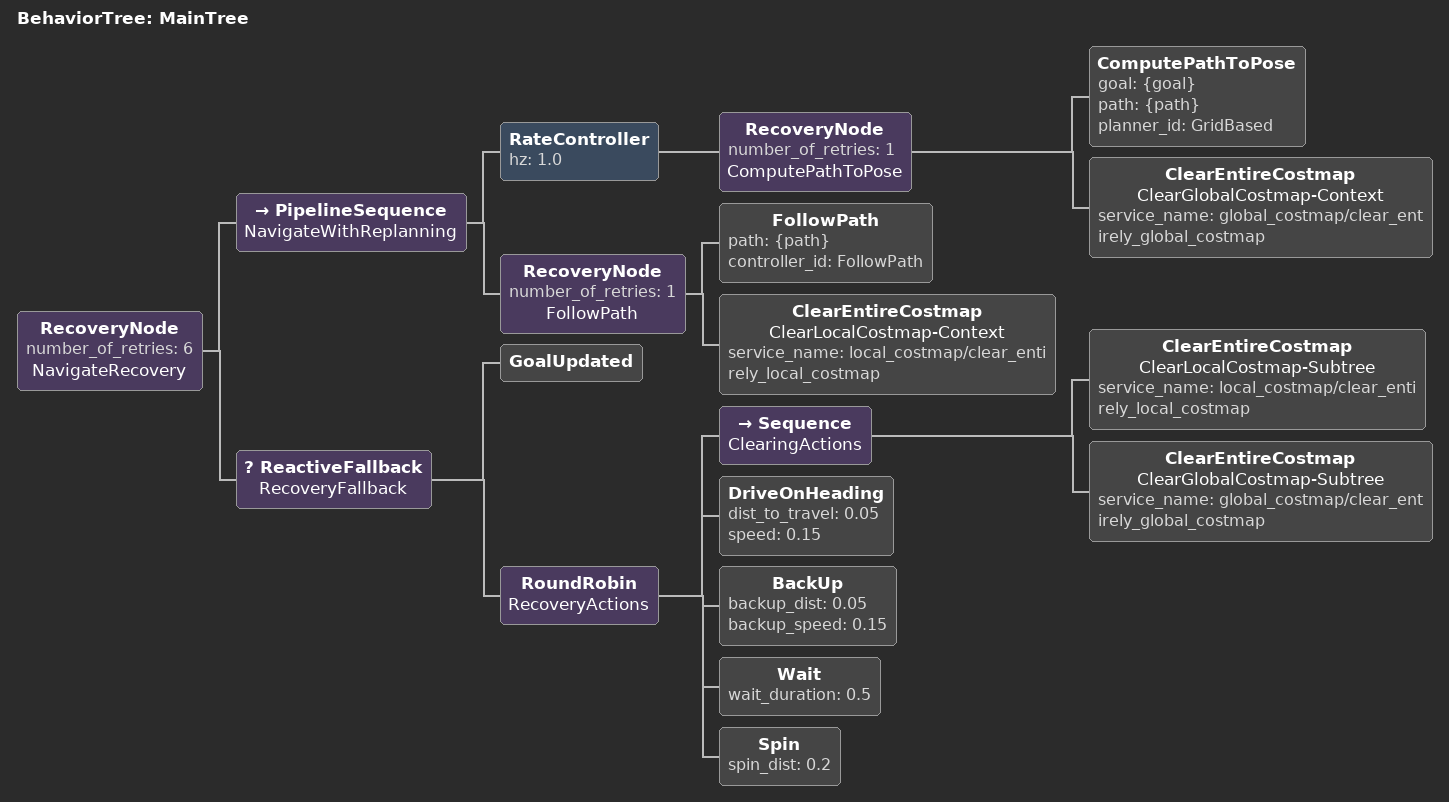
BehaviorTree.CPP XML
<!--
  Custom Behavior Tree that prioritizes backing up over spinning in recovery actions
-->
<root main_tree_to_execute="MainTree">
  <BehaviorTree ID="MainTree">
    <RecoveryNode number_of_retries="6" name="NavigateRecovery">
      <PipelineSequence name="NavigateWithReplanning">
        <RateController hz="1.0">
          <RecoveryNode number_of_retries="1" name="ComputePathToPose">
            <ComputePathToPose goal="{goal}" path="{path}" planner_id="GridBased"/>
            <ClearEntireCostmap name="ClearGlobalCostmap-Context" service_name="global_costmap/clear_entirely_global_costmap"/>
          </RecoveryNode>
        </RateController>
        <RecoveryNode number_of_retries="1" name="FollowPath">
          <FollowPath path="{path}" controller_id="FollowPath"/>
          <ClearEntireCostmap name="ClearLocalCostmap-Context" service_name="local_costmap/clear_entirely_local_costmap"/>
        </RecoveryNode>
      </PipelineSequence>
      <ReactiveFallback name="RecoveryFallback">
        <GoalUpdated/>
        <RoundRobin name="RecoveryActions">
          <Sequence name="ClearingActions">
            <ClearEntireCostmap name="ClearLocalCostmap-Subtree" service_name="local_costmap/clear_entirely_local_costmap"/>
            <ClearEntireCostmap name="ClearGlobalCostmap-Subtree" service_name="global_costmap/clear_entirely_global_costmap"/>
          </Sequence>
          <DriveOnHeading dist_to_travel="0.05" speed="0.15"/>
          <BackUp backup_dist="0.05" backup_speed="0.15"/>
          <Wait wait_duration="0.5"/>
          <Spin spin_dist="0.2"/>
        </RoundRobin>
      </ReactiveFallback>
    </RecoveryNode>
  </BehaviorTree>
</root>
